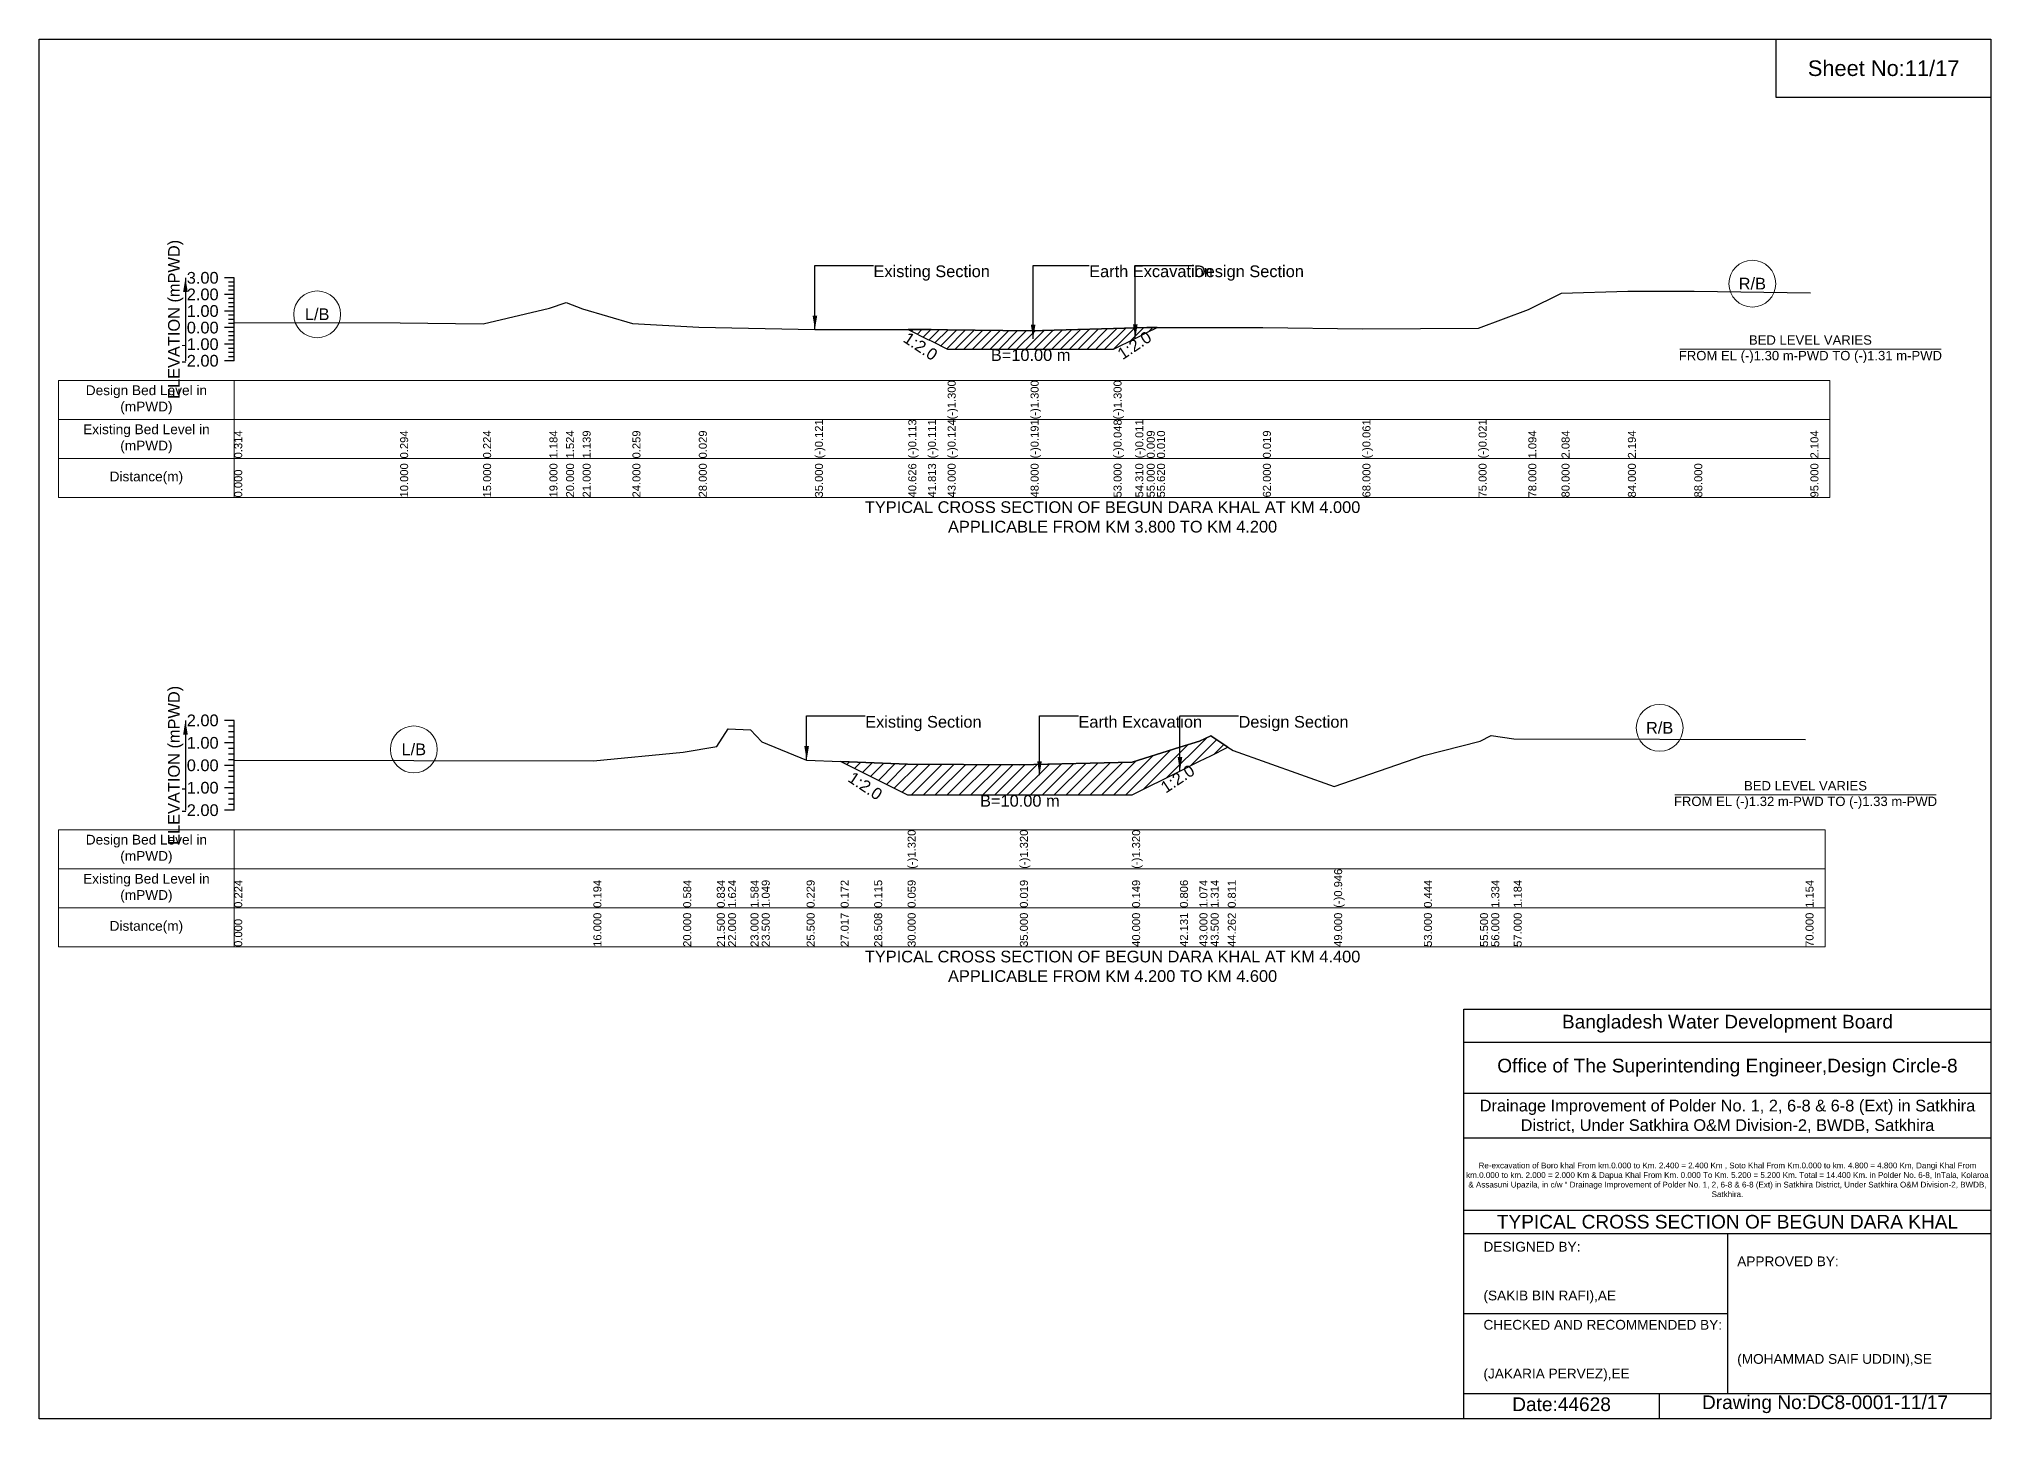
# Model space of a CAD drawing. Header units: inches. Extents: x 91000 to 268000, y -5656 to 20000.
# Drawn here: x 200000 to 208000, y 4344 to 10000 of the extents above; entities that cross this region are included whole.
import ezdxf

# ---------------------------------------------------------------- set-up
doc = ezdxf.new("R2010")
doc.units = ezdxf.units.IN
doc.header["$LTSCALE"] = 7
doc.header["$MEASUREMENT"] = 0
for name, color, linetype, lineweight in [('Cross section Data Border', 7, 'Continuous', 9), ('Cross Section Labels', 7, 'Continuous', 9), ('Existing_Bed_Level for Xsection', 7, 'Continuous', 25)]:
    doc.layers.add(name, color=color, linetype=linetype, lineweight=lineweight)
doc.styles.get("Standard").update_dxf_attribs({"font": 'arial.ttf'})
doc.dimstyles.get("Standard").update_dxf_attribs({"dimtxt": 0.18, "dimasz": 0.18, "dimexe": 0.18, "dimexo": 0.0625, "dimgap": 0.09, "dimtad": 0, "dimtih": 1, "dimtoh": 1, "dimdec": 4, "dimzin": 0, "dimdsep": 46, "dimtxsty": 'Standard', "dimcen": 0.09, "dimadec": 0, "dimazin": 0, "dimtfac": 1, "dimtdec": 4, "dimtofl": 0, "dimtmove": 0, "dimatfit": 3, "dimfxl": 1, "dimtolj": 1, "dimtzin": 0, "dimarcsym": 0})

msp = doc.modelspace()

# ---------------------------------------------------------------- hatches: boundary and pattern name
at = {"layer": 'Existing_Bed_Level for Xsection'}
h = msp.add_hatch(dxfattribs=at)
h.set_pattern_fill('ANSI31', color=256, scale=204, style=0)
h.paths.add_polyline_path([(203562.6, 8809.3), (203643.3, 8768.9), (203656, 8762.6), (203724, 8728.6), (204064, 8728.6), (204404, 8728.6), (204493.1, 8773.1), (204540, 8796.6), (204582.1, 8817.7), (204540, 8817.6), (204493.1, 8816.3), (204404, 8813.7), (204064, 8804), (203724, 8808.5), (203656, 8809.4), (203643.3, 8809.4)])
h = msp.add_hatch(dxfattribs=at)
h.set_pattern_fill('ANSI31', color=256, scale=276, style=0)
h.paths.add_polyline_path([(203285.5, 7038.8), (203422.8, 6970.2), (203560, 6901.6), (204020, 6901.6), (204480, 6901.6), (204676.1, 6999.6), (204756, 7039.6), (204802, 7062.6), (204872.1, 7097.6), (204802, 7143.9), (204756, 7121.8), (204676.1, 7097.2), (204480, 7036.7), (204020, 7024.8), (203560, 7028.5), (203422.8, 7033.6)])

# ---------------------------------------------------------------- linework, layer by layer
for points in [[(200000, 10000), (208000, 10000), (208000, 4344), (200000, 4344)], [(207120, 10000), (208000, 10000), (208000, 9760), (207120, 9760)]]:
    msp.add_lwpolyline(points, close=True)
for points in [[(205840, 4344), (205840, 6024), (208000, 6024)], [(205840, 5888), (208000, 5888)], [(205840, 5680), (208000, 5680)], [(205840, 5496), (208000, 5496)], [(205840, 5200), (208000, 5200)], [(205840, 5104), (208000, 5104)], [(206920, 5104), (206920, 4448)], [(205840, 4776), (206920, 4776)], [(205840, 4448), (208000, 4448)], [(206640, 4448), (206640, 4344)]]:
    msp.add_lwpolyline(points)
at = {"layer": 'Cross section Data Border'}
for points in [[(200080, 8601), (207340, 8601), (207340, 8121), (200080, 8121)], [(200080, 6759), (207320, 6759), (207320, 6279), (200080, 6279)]]:
    msp.add_lwpolyline(points, close=True, dxfattribs=at)
for points in [[(200800, 8601), (200800, 8121)], [(200080, 8441), (207340, 8441)], [(200080, 8281), (207340, 8281)], [(200800, 6759), (200800, 6279)], [(200080, 6599), (207320, 6599)], [(200080, 6439), (207320, 6439)]]:
    msp.add_lwpolyline(points, dxfattribs=at)
at = {"layer": 'Cross Section Labels'}
for points in [[(206724.2, 8728.6), (207795.8, 8728.6)], [(206704.2, 6901.6), (207775.8, 6901.6)]]:
    msp.add_lwpolyline(points, dxfattribs=at)
for centre in [(207022, 8997.1), (201140, 8871.7), (206642, 7176.6), (201536, 7088.3)]:
    msp.add_circle(centre, 96, dxfattribs=at)
at = {"layer": 'Existing_Bed_Level for Xsection'}
for points in [[(200800, 9021), (200760, 9021)], [(200800, 9004), (200776, 9004)], [(200800, 8987), (200776, 8987)], [(200800, 8970), (200776, 8970)], [(200800, 8681), (200800, 8749), (200800, 8817), (200800, 8885), (200800, 8953), (200800, 9021)], [(200800, 8838.3), (201480, 8837), (201820, 8832.2), (202092, 8897.5), (202160, 8920.6), (202228, 8894.4), (202432, 8834.6), (202704, 8819), (203180, 8808.8), (203562.6, 8809.3), (203643.3, 8809.4), (203656, 8809.4), (203724, 8808.5), (203724, 8808.5), (204064, 8804), (204064, 8804), (204404, 8813.7), (204404, 8813.7), (204493.1, 8816.3), (204540, 8817.6), (204582.1, 8817.7), (205016, 8818.3), (205424, 8812.8), (205900, 8815.6), (206104, 8891.4), (206240, 8958.7), (206512, 8966.2), (206784, 8966.2), (207260, 8960.1)], [(200800, 8953), (200760, 8953)], [(200800, 8885), (200760, 8885)], [(200800, 8936), (200776, 8936)], [(200800, 8919), (200776, 8919)], [(200800, 8902), (200776, 8902)], [(200800, 8817), (200760, 8817)], [(200800, 8868), (200776, 8868)], [(200800, 8851), (200776, 8851)], [(200800, 8834), (200776, 8834)], [(200800, 8749), (200760, 8749)], [(200800, 8800), (200776, 8800)], [(200800, 8783), (200776, 8783)], [(200800, 8766), (200776, 8766)], [(200800, 8732), (200776, 8732)], [(200800, 8681), (200760, 8681)], [(200800, 8715), (200776, 8715)], [(200800, 8698), (200776, 8698)], [(200800, 7207), (200760, 7207)], [(200800, 6839), (200800, 6931), (200800, 7023), (200800, 7115), (200800, 7207)], [(200800, 7184), (200776, 7184)], [(200800, 7161), (200776, 7161)], [(200800, 7138), (200776, 7138)], [(200800, 7043.6), (202272, 7040.9), (202640, 7076.8), (202778, 7099.8), (202824, 7172.4), (202916, 7168.8), (202962, 7119.5), (203146, 7044.1), (203285.5, 7038.8), (203422.8, 7033.6), (203560, 7028.5), (203560, 7028.5), (204020, 7024.8), (204020, 7024.8), (204480, 7036.7), (204480, 7036.7), (204676.1, 7097.2), (204756, 7121.8), (204802, 7143.9), (204872.1, 7097.6), (204894, 7083.2), (205308, 6936), (205676, 7063.9), (205906, 7121.8), (205952, 7145.8), (206044, 7132), (207240, 7129.2)], [(200800, 7115), (200760, 7115)], [(200800, 7092), (200776, 7092)], [(200800, 7069), (200776, 7069)], [(200800, 7046), (200776, 7046)], [(200800, 7023), (200760, 7023)], [(200800, 7000), (200776, 7000)], [(200800, 6977), (200776, 6977)], [(200800, 6931), (200760, 6931)], [(200800, 6954), (200776, 6954)], [(200800, 6908), (200776, 6908)], [(200800, 6885), (200776, 6885)], [(200800, 6839), (200760, 6839)], [(200800, 6862), (200776, 6862)]]:
    msp.add_lwpolyline(points, dxfattribs=at)
for points in [[(203562.6, 8809.3), (203562.6, 8809.3), (203643.3, 8768.9), (203656, 8762.6), (203724, 8728.6), (203724, 8728.6), (204064, 8728.6), (204064, 8728.6), (204404, 8728.6), (204404, 8728.6), (204493.1, 8773.1), (204540, 8796.6), (204582.1, 8817.7), (204582.1, 8817.7), (204582.1, 8817.7), (204540, 8817.6), (204493.1, 8816.3), (204404, 8813.7), (204404, 8813.7), (204064, 8804), (204064, 8804), (203724, 8808.5), (203724, 8808.5), (203656, 8809.4), (203643.3, 8809.4), (203562.6, 8809.3)], [(203285.5, 7038.8), (203422.8, 6970.2), (203560, 6901.6), (203560, 6901.6), (204020, 6901.6), (204020, 6901.6), (204480, 6901.6), (204480, 6901.6), (204676.1, 6999.6), (204756, 7039.6), (204802, 7062.6), (204872.1, 7097.6), (204872.1, 7097.6), (204872.1, 7097.6), (204802, 7143.9), (204756, 7121.8), (204676.1, 7097.2), (204480, 7036.7), (204480, 7036.7), (204020, 7024.8), (204020, 7024.8), (203560, 7028.5), (203560, 7028.5), (203422.8, 7033.6)]]:
    msp.add_lwpolyline(points, close=True, dxfattribs=at)

# ---------------------------------------------------------------- texts
at = {"attachment_point": 5}
for s, insert, char_height in [('Sheet No:11/17', (207560, 9880), 64), ('Bangladesh Water Development Board', (206920, 5964), 56), ('Office of The Superintending Engineer,Design Circle-8', (206920, 5784), 56)]:
    msp.add_mtext(s, dxfattribs=dict(at, insert=insert, char_height=char_height))
for s, insert, char_height, width, attachment_point in [('Drainage Improvement of Polder No. 1, 2, 6-8 & 6-8 (Ext) in Satkhira District, Under Satkhira O&M Division-2, BWDB, Satkhira', (206920, 5584), 48, 2240, 5), ('Re-excavation of Boro khal From km.0.000 to Km. 2.400 = 2.400 Km , Soto Khal From Km.0.000 to km. 4.800 = 4.800 Km, Dangi Khal From km.0.000 to km. 2.000 = 2.000 Km & Dapua Khal From Km. 0.000 To Km. 5.200 = 5.200 Km. Total = 14.400 Km. in Polder No. 6-8, InTala, Kolaroa & Assasuni Upazila, in c/w “ Drainage Improvement of Polder No. 1, 2, 6-8 & 6-8 (Ext) in Satkhira District, Under Satkhira O&M Division-2, BWDB, Satkhira.', (206920, 5324), 23.565, 2160, 5), ('TYPICAL CROSS SECTION OF BEGUN DARA KHAL', (206920, 5152), 56, 2240, 5), ('DESIGNED BY:^J^J^J(SAKIB BIN RAFI),AE', (205920, 4944), 40, 1120, 4), ('APPROVED BY:^J^J^J^J^J^J(MOHAMMAD SAIF UDDIN),SE', (206960, 4784), 40, 1120, 4), ('CHECKED AND RECOMMENDED BY:^J^J^J(JAKARIA PERVEZ),EE', (205920, 4624), 40, 1120, 4), ('Date:44628', (206240, 4404), 56, 1120, 5), ('Drawing No:DC8-0001-11/17', (207320, 4404), 56, 1760, 5)]:
    msp.add_mtext(s, dxfattribs=dict(insert=insert, char_height=char_height, width=width, attachment_point=attachment_point))
at = {"layer": 'Cross section Data Border', "char_height": 40, "width": 640, "attachment_point": 5}
for s, insert in [('Design Bed Level in (mPWD)', (200440, 8521)), ('Existing Bed Level in (mPWD)', (200440, 8361)), ('Distance(m)', (200440, 8201)), ('Design Bed Level in (mPWD)', (200440, 6679)), ('Existing Bed Level in (mPWD)', (200440, 6519)), ('Distance(m)', (200440, 6359))]:
    msp.add_mtext(s, dxfattribs=dict(at, insert=insert))
at = {"layer": 'Cross Section Labels'}
for s, insert, char_height, attachment_point in [('Existing Section', (203420, 9072), 48, 1), ('Earth Excavation', (204304, 9072), 48, 1), ('Design Section', (204733.1, 9072), 48, 1), ('R/B', (207022, 8997.1), 48, 5), ('L/B', (201140, 8871.7), 48, 5), ('B=10.00 m', (204064, 8728.6), 48, 2), ('BED LEVEL VARIES ^JFROM EL (-)1.30 m-PWD TO (-)1.31 m-PWD', (207260, 8728.6), 38.4, 5), ('TYPICAL CROSS SECTION OF BEGUN DARA KHAL AT KM 4.000^JAPPLICABLE FROM KM 3.800 TO KM 4.200', (204400, 8041), 48, 5), ('Existing Section', (203386, 7225.4), 48, 1), ('Earth Excavation', (204260, 7225.4), 48, 1), ('Design Section', (204916.1, 7225.4), 48, 1), ('R/B', (206642, 7176.6), 48, 5), ('L/B', (201536, 7088.3), 48, 5), ('B=10.00 m', (204020, 6901.6), 48, 2), ('BED LEVEL VARIES ^JFROM EL (-)1.32 m-PWD TO (-)1.33 m-PWD', (207240, 6901.6), 38.4, 5), ('TYPICAL CROSS SECTION OF BEGUN DARA KHAL AT KM 4.400^JAPPLICABLE FROM KM 4.200 TO KM 4.600', (204400, 6199), 48, 5)]:
    msp.add_mtext(s, dxfattribs=dict(at, insert=insert, char_height=char_height, attachment_point=attachment_point))
at = {"layer": 'Cross Section Labels', "char_height": 48, "attachment_point": 2}
for insert, rotation in [((204476.1, 8764.6), 33.69007), ((203626.3, 8760.4), 326.30993), ((203399.8, 6958.7), 326.30993), ((204653.1, 6988.1), 33.69007)]:
    msp.add_mtext('1:2.0', dxfattribs=dict(at, insert=insert, rotation=rotation))
at = {"layer": 'Existing_Bed_Level for Xsection', "rotation": 90}
for s, insert, char_height, attachment_point in [('ELEVATION (mPWD)', (200560, 8851), 48, 5), ('(-)1.300', (203724, 8441), 32.8, 1), ('(-)1.300', (204064, 8441), 32.8, 1), ('(-)1.300', (204404, 8441), 32.8, 1), ('(-)0.121', (203180, 8281), 32.8, 1), ('(-)0.113', (203562.6, 8281), 32.8, 1), ('(-)0.111', (203643.3, 8281), 32.8, 1), ('(-)0.124', (203724, 8281), 32.8, 1), ('(-)0.191', (204064, 8281), 32.8, 1), ('(-)0.048', (204404, 8281), 32.8, 1), ('(-)0.011', (204493.1, 8281), 32.8, 1), ('(-)0.061', (205424, 8281), 32.8, 1), ('(-)0.021', (205900, 8281), 32.8, 1), ('0.314', (200800, 8281), 32.8, 1), ('0.294', (201480, 8281), 32.8, 1), ('0.224', (201820, 8281), 32.8, 1), ('1.184', (202092, 8281), 32.8, 1), ('1.524', (202160, 8281), 32.8, 1), ('1.139', (202228, 8281), 32.8, 1), ('0.259', (202432, 8281), 32.8, 1), ('0.029', (202704, 8281), 32.8, 1), ('0.009', (204540, 8281), 32.8, 1), ('0.010', (204582.1, 8281), 32.8, 1), ('0.019', (205016, 8281), 32.8, 1), ('1.094', (206104, 8281), 32.8, 1), ('2.084', (206240, 8281), 32.8, 1), ('2.194', (206512, 8281), 32.8, 1), ('2.104', (207260, 8281), 32.8, 1), ('10.000', (201480, 8121), 32.8, 1), ('15.000', (201820, 8121), 32.8, 1), ('19.000', (202092, 8121), 32.8, 1), ('20.000', (202160, 8121), 32.8, 1), ('21.000', (202228, 8121), 32.8, 1), ('24.000', (202432, 8121), 32.8, 1), ('28.000', (202704, 8121), 32.8, 1), ('35.000', (203180, 8121), 32.8, 1), ('40.626', (203562.6, 8121), 32.8, 1), ('41.813', (203643.3, 8121), 32.8, 1), ('43.000', (203724, 8121), 32.8, 1), ('48.000', (204064, 8121), 32.8, 1), ('53.000', (204404, 8121), 32.8, 1), ('54.310', (204493.1, 8121), 32.8, 1), ('55.000', (204540, 8121), 32.8, 1), ('55.620', (204582.1, 8121), 32.8, 1), ('62.000', (205016, 8121), 32.8, 1), ('68.000', (205424, 8121), 32.8, 1), ('75.000', (205900, 8121), 32.8, 1), ('78.000', (206104, 8121), 32.8, 1), ('80.000', (206240, 8121), 32.8, 1), ('84.000', (206512, 8121), 32.8, 1), ('88.000', (206784, 8121), 32.8, 1), ('95.000', (207260, 8121), 32.8, 1), ('0.000', (200800, 8121), 32.8, 1), ('ELEVATION (mPWD)', (200560, 7023), 48, 5), ('(-)1.320', (203560, 6599), 32.8, 1), ('(-)1.320', (204020, 6599), 32.8, 1), ('(-)1.320', (204480, 6599), 32.8, 1), ('(-)0.946', (205308, 6439), 32.8, 1), ('0.224', (200800, 6439), 32.8, 1), ('0.194', (202272, 6439), 32.8, 1), ('0.584', (202640, 6439), 32.8, 1), ('0.834', (202778, 6439), 32.8, 1), ('1.624', (202824, 6439), 32.8, 1), ('1.584', (202916, 6439), 32.8, 1), ('1.049', (202962, 6439), 32.8, 1), ('0.229', (203146, 6439), 32.8, 1), ('0.172', (203285.5, 6439), 32.8, 1), ('0.115', (203422.8, 6439), 32.8, 1), ('0.059', (203560, 6439), 32.8, 1), ('0.019', (204020, 6439), 32.8, 1), ('0.149', (204480, 6439), 32.8, 1), ('0.806', (204676.1, 6439), 32.8, 1), ('1.074', (204756, 6439), 32.8, 1), ('1.314', (204802, 6439), 32.8, 1), ('0.811', (204872.1, 6439), 32.8, 1), ('0.444', (205676, 6439), 32.8, 1), ('1.334', (205952, 6439), 32.8, 1), ('1.184', (206044, 6439), 32.8, 1), ('1.154', (207240, 6439), 32.8, 1), ('16.000', (202272, 6279), 32.8, 1), ('20.000', (202640, 6279), 32.8, 1), ('21.500', (202778, 6279), 32.8, 1), ('22.000', (202824, 6279), 32.8, 1), ('23.000', (202916, 6279), 32.8, 1), ('23.500', (202962, 6279), 32.8, 1), ('25.500', (203146, 6279), 32.8, 1), ('27.017', (203285.5, 6279), 32.8, 1), ('28.508', (203422.8, 6279), 32.8, 1), ('30.000', (203560, 6279), 32.8, 1), ('35.000', (204020, 6279), 32.8, 1), ('40.000', (204480, 6279), 32.8, 1), ('42.131', (204676.1, 6279), 32.8, 1), ('43.000', (204756, 6279), 32.8, 1), ('43.500', (204802, 6279), 32.8, 1), ('44.262', (204872.1, 6279), 32.8, 1), ('49.000', (205308, 6279), 32.8, 1), ('53.000', (205676, 6279), 32.8, 1), ('55.500', (205906, 6279), 32.8, 1), ('56.000', (205952, 6279), 32.8, 1), ('57.000', (206044, 6279), 32.8, 1), ('70.000', (207240, 6279), 32.8, 1), ('0.000', (200800, 6279), 32.8, 1)]:
    msp.add_mtext(s, dxfattribs=dict(at, insert=insert, char_height=char_height, attachment_point=attachment_point))
at = {"layer": 'Existing_Bed_Level for Xsection', "char_height": 48, "attachment_point": 6}
for s, insert in [('3.00', (200736, 9021)), ('2.00', (200736, 8953)), ('1.00', (200736, 8885)), ('0.00', (200736, 8817)), ('-1.00', (200736, 8749)), ('-2.00', (200736, 8681)), ('2.00', (200736, 7207)), ('1.00', (200736, 7115)), ('0.00', (200736, 7023)), ('-1.00', (200736, 6931)), ('-2.00', (200736, 6839))]:
    msp.add_mtext(s, dxfattribs=dict(at, insert=insert))

# ---------------------------------------------------------------- leaders
at = {"layer": 'Cross Section Labels', "annotation_type": 0, "has_hookline": 1, "hookline_direction": 0}
for points, text_width in [([(203180, 8808.8), (203180, 9072), (203419.9, 9072)], 467.2), ([(204074.3, 8771.6), (204074.3, 9072), (204303.9, 9072)], 497), ([(204493.1, 8773.1), (204493.1, 9072), (204733, 9072)], 441.2), ([(203146, 7044.1), (203146, 7225.4), (203385.9, 7225.4)], 467.2), ([(204100.4, 6982.4), (204100.4, 7225.4), (204259.9, 7225.4)], 497), ([(204676.1, 6999.6), (204676.1, 7225.4), (204916, 7225.4)], 441.2)]:
    msp.add_leader(points, dimstyle='Standard', override={"dimasz": 57.6}, dxfattribs=dict(at, text_width=text_width))
at = {"layer": 'Existing_Bed_Level for Xsection'}
for points in [[(200600, 9021), (200600, 8681)], [(200600, 7207), (200600, 6839)]]:
    msp.add_leader(points, dimstyle='Standard', override={"dimasz": 57.6}, dxfattribs=at)

doc.saveas('drawing.dxf')
